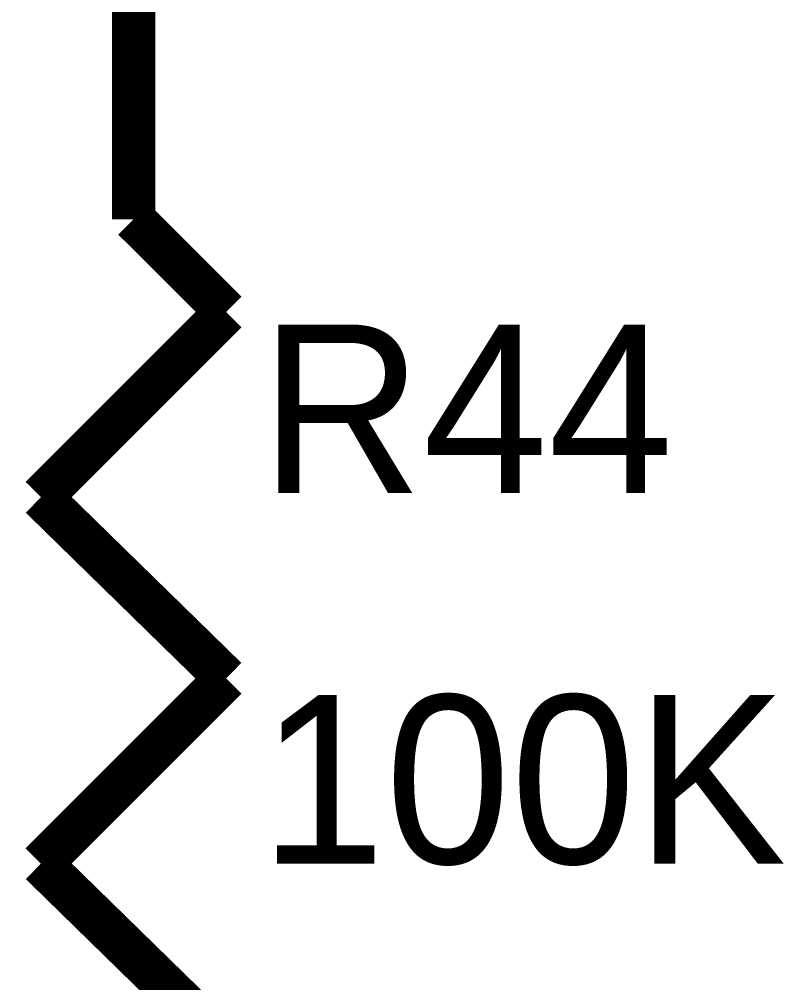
# Model space of a CAD drawing. Header units: inches. Extents: x 0 to 31.5, y 0 to 22.3.
# Drawn here: x 25.8675 to 26.0759, y 17.6917 to 17.9545 of the extents above; entities that cross this region are included whole.
import ezdxf

# ---------------------------------------------------------------- set-up
doc = ezdxf.new("R2010")
doc.units = ezdxf.units.IN
doc.header["$MEASUREMENT"] = 0
doc.layers.add('Sheet', color=255, linetype='Continuous')

msp = doc.modelspace()

# ---------------------------------------------------------------- linework, layer by layer
at = {"layer": 'Sheet'}
for points in [[(25.89862, 17.89995, 0.0118, 0.0118, 0), (25.89862, 17.99988, 0.0118, 0.0118, 0)], [(25.92388, 17.87469, 0.0118, 0.0118, 0), (25.89862, 17.89995, 0.0118, 0.0118, 0)], [(25.87336, 17.82415, 0.0118, 0.0118, 0), (25.92388, 17.87469, 0.0118, 0.0118, 0)], [(25.92388, 17.77476, 0.0118, 0.0118, 0), (25.87336, 17.82415, 0.0118, 0.0118, 0)], [(25.87336, 17.72423, 0.0118, 0.0118, 0), (25.92388, 17.77476, 0.0118, 0.0118, 0)], [(25.92388, 17.67484, 0.0118, 0.0118, 0), (25.87336, 17.72423, 0.0118, 0.0118, 0)]]:
    msp.add_lwpolyline(points, format="xyseb", dxfattribs=at)

# ---------------------------------------------------------------- texts
for s, p in [('R44', (25.93307, 17.8253)), ('100K', (25.93307, 17.72423))]:
    msp.add_text(s, height=0.045941, dxfattribs=at).set_placement(p)

doc.saveas('drawing.dxf')
